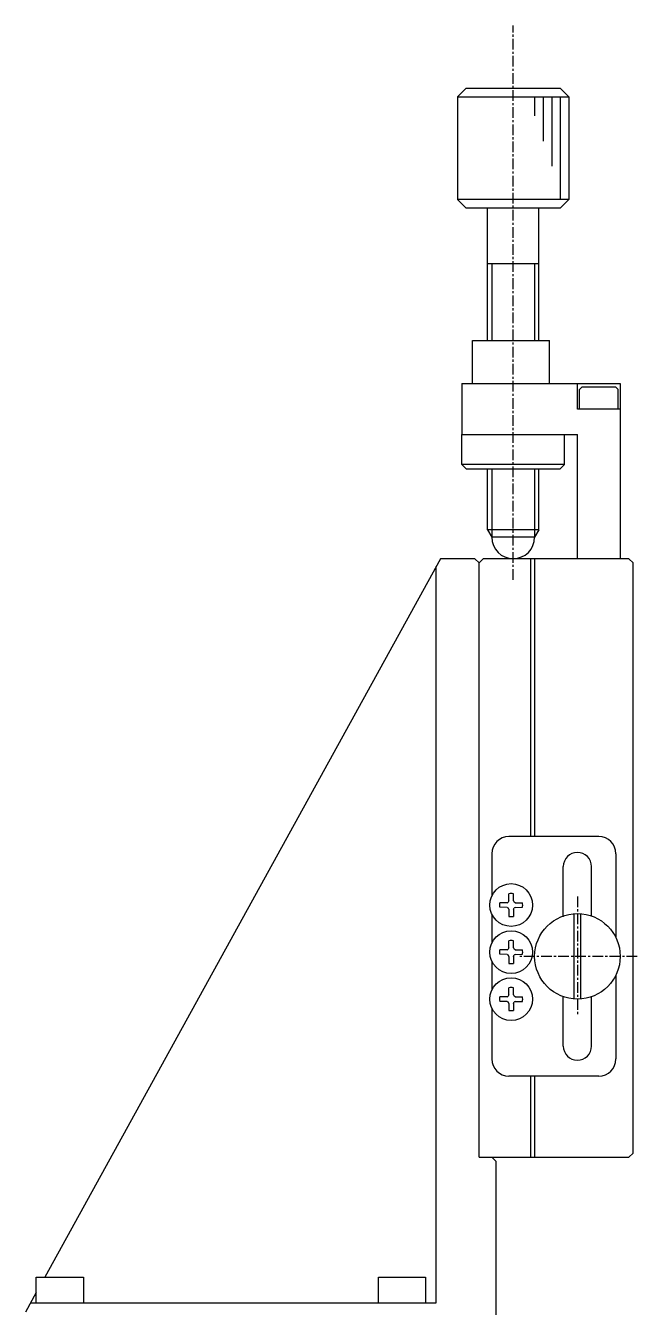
# Model space of a CAD drawing. Extents: x 79 to 327, y 129 to 372.
# Drawn here: x 103.3 to 174.8, y 222.5 to 372.3 of the extents above; entities that cross this region are included whole.
import ezdxf

# ---------------------------------------------------------------- set-up
doc = ezdxf.new("R2010")
doc.units = 0
doc.linetypes.add('CENTER', pattern=[2, 1.25, -0.25, 0.25, -0.25])
doc.layers.get('0').update_dxf_attribs({"linetype": 'CONTINUOUS'})
doc.layers.add('CENTER', color=1, linetype='CENTER')

msp = doc.modelspace()

# ---------------------------------------------------------------- linework, layer by layer
at = {"color": 7, "linetype": 'CONTINUOUS'}
for p, q in [((154.77, 365.01), (153.77, 364.01)), ((154.77, 365.01), (165.77, 365.01)), ((165.77, 365.01), (166.77, 364.01)), ((153.77, 364.01), (153.77, 352.01)), ((166.77, 364.01), (166.77, 352.01)), ((154.77, 351.01), (153.77, 352.01)), ((165.77, 351.01), (154.77, 351.01)), ((157.27, 335.51), (157.27, 351.01)), ((163.27, 335.51), (163.27, 351.01)), ((165.77, 351.01), (166.77, 352.01)), ((157.27, 344.51), (163.27, 344.51)), ((155.52, 330.51), (155.52, 335.51)), ((155.52, 335.51), (164.52, 335.51)), ((164.52, 330.51), (164.52, 335.51)), ((154.27, 330.51), (172.77, 330.51)), ((154.27, 330.51), (154.27, 324.51)), ((167.77, 327.51), (167.77, 330.51)), ((168.32, 330.11), (168.02, 329.81)), ((168.02, 327.51), (168.02, 329.81)), ((168.32, 330.11), (172.22, 330.11)), ((172.52, 329.81), (172.22, 330.11)), ((172.52, 327.51), (172.52, 329.81)), ((172.77, 330.51), (172.77, 310.01)), ((172.77, 327.51), (167.77, 327.51)), ((154.27, 321.01), (154.27, 324.51)), ((154.27, 324.51), (167.77, 324.51)), ((166.27, 321.01), (166.27, 324.51)), ((167.77, 310.01), (167.77, 324.51)), ((154.77, 320.51), (154.27, 321.01)), ((165.77, 320.51), (166.27, 321.01)), ((154.77, 320.51), (165.77, 320.51)), ((157.27, 313.38), (157.27, 320.51)), ((163.27, 313.38), (163.27, 320.51)), ((157.27, 313.38), (157.77, 312.51)), ((163.27, 313.38), (157.27, 313.38)), ((163.27, 313.38), (162.77, 312.51)), ((162.77, 312.51), (157.77, 312.51)), ((151.77, 310.01), (105.52, 226.01)), ((151.27, 223.01), (151.27, 309.1)), ((155.77, 310.01), (151.77, 310.01)), ((156.27, 309.51), (155.77, 310.01)), ((156.27, 309.51), (156.77, 310.01)), ((156.27, 240.01), (156.27, 309.51)), ((173.77, 310.01), (156.77, 310.01)), ((162.27, 310.01), (162.27, 277.51)), ((162.77, 310.01), (162.77, 277.51)), ((173.77, 310.01), (174.27, 309.51)), ((174.27, 240.51), (174.27, 309.51)), ((170.27, 277.51), (159.77, 277.51)), ((157.77, 275.51), (157.77, 270.6)), ((172.27, 275.51), (172.27, 265.69)), ((166.12, 268.15), (166.12, 274.01)), ((169.42, 268.29), (169.42, 274.01)), ((159.54, 269.78), (158.7, 269.77)), ((159.54, 269.78), (159.68, 269.84)), ((159.75, 270.01), (159.68, 269.84)), ((159.75, 270.01), (159.76, 270.83)), ((160.3, 270.01), (160.28, 270.83)), ((160.3, 270.01), (160.37, 269.84)), ((160.51, 269.78), (160.37, 269.84)), ((160.51, 269.78), (161.35, 269.77)), ((157.77, 268.42), (157.77, 265.1)), ((159.54, 269.23), (158.7, 269.25)), ((159.54, 269.23), (159.68, 269.18)), ((159.75, 269.01), (159.68, 269.18)), ((159.75, 269.01), (159.76, 268.18)), ((160.3, 269.01), (160.28, 268.18)), ((160.3, 269.01), (160.37, 269.18)), ((160.51, 269.23), (160.37, 269.18)), ((160.51, 269.23), (161.35, 269.25)), ((167.37, 258.53), (167.37, 268.49)), ((168.17, 258.53), (168.17, 268.49)), ((159.75, 264.51), (159.76, 265.33)), ((160.3, 264.51), (160.28, 265.33)), ((159.54, 264.28), (158.7, 264.27)), ((159.54, 264.28), (159.68, 264.34)), ((159.75, 264.51), (159.68, 264.34)), ((160.3, 264.51), (160.37, 264.34)), ((160.51, 264.28), (160.37, 264.34)), ((160.51, 264.28), (161.35, 264.27)), ((157.77, 262.92), (157.77, 259.6)), ((159.54, 263.73), (158.7, 263.75)), ((159.54, 263.73), (159.68, 263.68)), ((159.75, 263.51), (159.68, 263.68)), ((159.75, 263.51), (159.76, 262.68)), ((160.3, 263.51), (160.28, 262.68)), ((160.3, 263.51), (160.37, 263.68)), ((160.51, 263.73), (160.37, 263.68)), ((160.51, 263.73), (161.35, 263.75)), ((172.27, 261.33), (172.27, 251.51)), ((159.75, 259.01), (159.76, 259.83)), ((160.3, 259.01), (160.28, 259.83)), ((159.54, 258.78), (158.7, 258.77)), ((159.54, 258.23), (158.7, 258.25)), ((159.54, 258.78), (159.68, 258.84)), ((159.54, 258.23), (159.68, 258.18)), ((159.75, 259.01), (159.68, 258.84)), ((159.75, 258.01), (159.68, 258.18)), ((159.75, 258.01), (159.76, 257.18)), ((160.3, 258.01), (160.28, 257.18)), ((160.3, 259.01), (160.37, 258.84)), ((160.3, 258.01), (160.37, 258.18)), ((160.51, 258.78), (160.37, 258.84)), ((160.51, 258.23), (160.37, 258.18)), ((160.51, 258.78), (161.35, 258.77)), ((160.51, 258.23), (161.35, 258.25)), ((166.12, 253.01), (166.12, 258.86)), ((169.42, 253.01), (169.42, 258.72)), ((157.77, 257.42), (157.77, 251.51)), ((170.27, 249.51), (159.77, 249.51)), ((162.27, 249.51), (162.27, 240.01)), ((162.77, 249.51), (162.77, 240.01)), ((156.27, 240.01), (173.77, 240.01)), ((158.27, 239.51), (157.77, 240.01)), ((174.27, 240.51), (173.77, 240.01)), ((158.27, 215.51), (158.27, 239.51)), ((104.52, 223.01), (104.52, 226.01)), ((104.52, 226.01), (107.27, 226.01)), ((107.27, 226.01), (110.02, 226.01)), ((110.02, 226.01), (110.02, 223.01)), ((144.52, 226.01), (147.27, 226.01)), ((144.52, 223.01), (144.52, 226.01)), ((147.27, 226.01), (150.02, 226.01)), ((150.02, 226.01), (150.02, 223.01)), ((104.52, 224.19), (103.27, 221.92)), ((103.87, 223.01), (151.27, 223.01))]:
    msp.add_line(p, q, dxfattribs=at)
at = {"color": 3, "linetype": 'CONTINUOUS'}
for p, q in [((153.77, 364.01), (166.77, 364.01)), ((162.77, 364.01), (162.77, 361.78)), ((163.77, 364.01), (163.77, 358.84)), ((164.77, 364.01), (164.77, 355.89)), ((165.77, 364.01), (165.77, 352.01)), ((166.77, 352.01), (153.77, 352.01)), ((157.77, 344.51), (157.77, 335.51)), ((162.77, 344.51), (162.77, 335.51)), ((166.27, 321.01), (154.27, 321.01)), ((157.77, 320.51), (157.77, 312.51)), ((162.77, 320.51), (162.77, 312.51))]:
    msp.add_line(p, q, dxfattribs=at)
at = {"color": 7, "linetype": 'CONTINUOUS'}
for centre, radius in [((160.02, 269.51), 2.5), ((167.77, 263.51), 5), ((160.02, 264.01), 2.5), ((160.02, 258.51), 2.5)]:
    msp.add_circle(centre, radius, dxfattribs=at)
for centre, radius, start, end in [((160.27, 312.51), 2.5, 180, 0), ((159.77, 275.51), 2, 90, 180), ((170.27, 275.51), 2, 0, 90), ((167.77, 274.01), 1.65, 0, 180), ((160.02, 269.51), 1.35, 168.8959, 191.1041), ((160.02, 269.51), 1.35, 78.8959, 101.1041), ((160.02, 269.51), 1.35, 348.8959, 11.1041), ((160.02, 269.51), 1.35, 258.8959, 281.1041), ((160.02, 264.01), 1.35, 78.8959, 101.1041), ((160.02, 264.01), 1.35, 168.8959, 191.1041), ((160.02, 264.01), 1.35, 348.8959, 11.1041), ((160.02, 264.01), 1.35, 258.8959, 281.1041), ((160.02, 258.51), 1.35, 78.8959, 101.1041), ((160.02, 258.51), 1.35, 168.8959, 191.1041), ((160.02, 258.51), 1.35, 348.8959, 11.1041), ((160.02, 258.51), 1.35, 258.8959, 281.1041), ((167.77, 253.01), 1.65, 180, 0), ((159.77, 251.51), 2, 180, 270), ((170.27, 251.51), 2, 270, 0)]:
    msp.add_arc(centre, radius, start, end, dxfattribs=at)
at = {"layer": 'CENTER', "color": 1, "linetype": 'CENTER'}
for p, q in [((160.27, 307.54), (160.27, 372.34)), ((167.77, 270.51), (167.77, 256.51)), ((174.77, 263.51), (160.77, 263.51))]:
    msp.add_line(p, q, dxfattribs=at)

doc.saveas('drawing.dxf')
